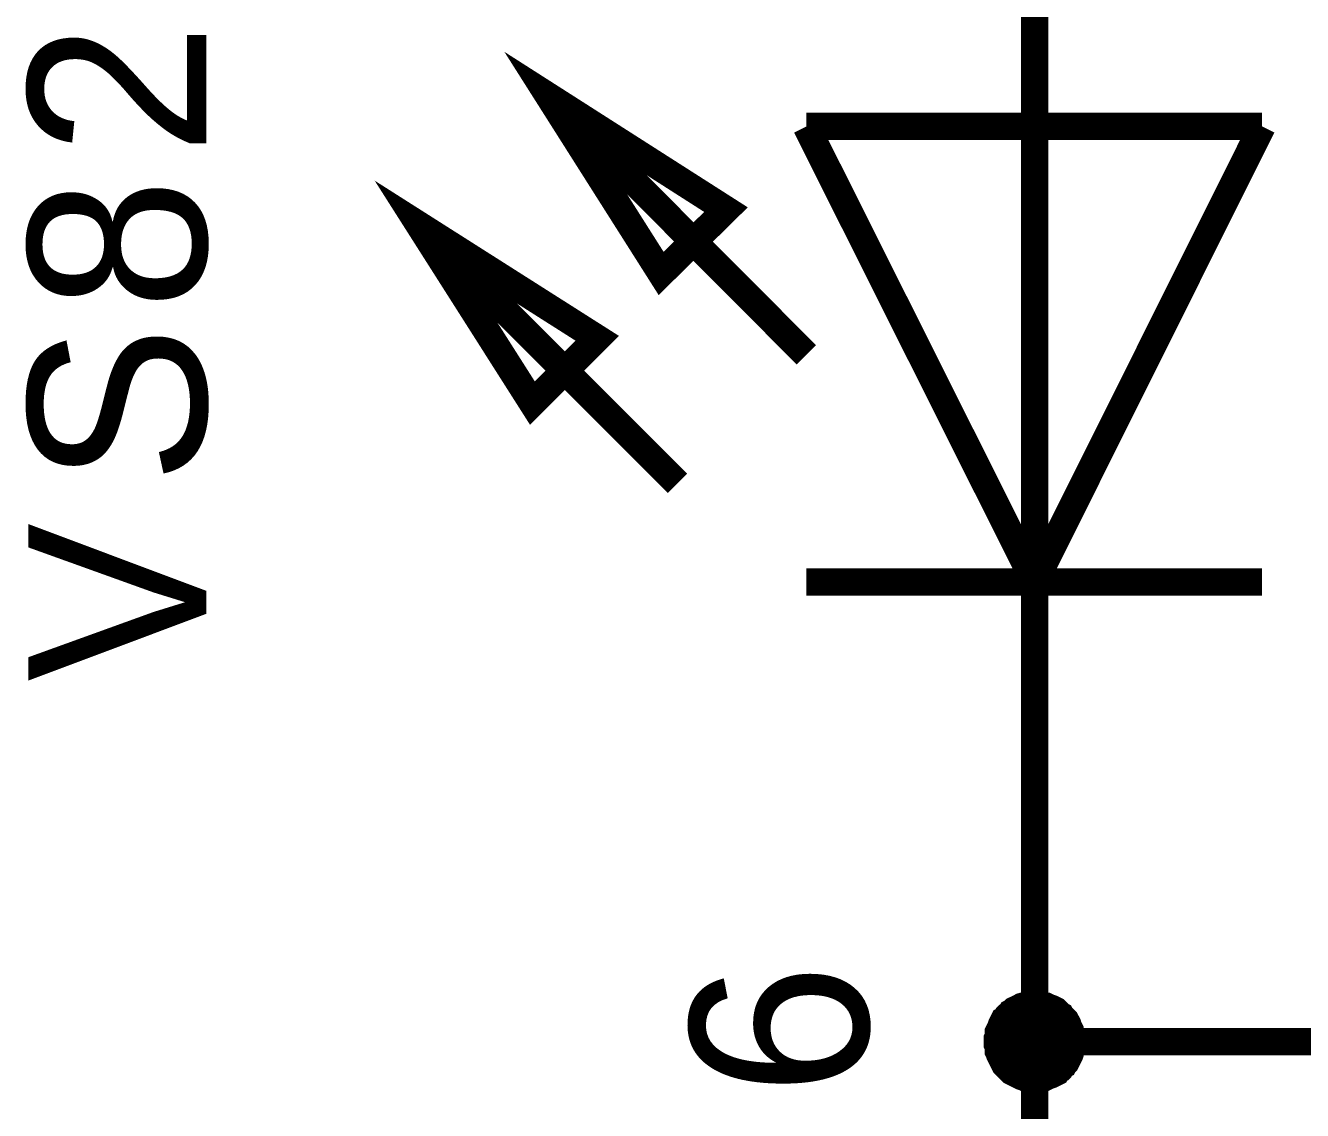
# Model space of a CAD drawing. Header units: millimetres. Extents: x 0 to 20.9, y 0 to 9.5.
# Drawn here: x 10.565 to 11.116, y 3.876 to 4.345 of the extents above; entities that cross this region are included whole.
import ezdxf

# ---------------------------------------------------------------- set-up
doc = ezdxf.new("R2010")
doc.units = ezdxf.units.MM
doc.header["$MEASUREMENT"] = 0
doc.layers.add('Sheet', color=255, linetype='Continuous')

msp = doc.modelspace()

# ---------------------------------------------------------------- linework, layer by layer
at = {"layer": 'Sheet'}
for points, const_width in [([(11.00029, 4.3014), (11.00029, 4.39997)], 0.0118), ([(10.90172, 4.20282), (10.79061, 4.31435)], 0.0118), ([(10.83907, 4.23791), (10.79061, 4.31435)], 0.0118), ([(10.86705, 4.26548), (10.79061, 4.31435)], 0.0118), ([(10.90172, 4.3014), (11.09845, 4.3014)], 0.0118), ([(10.90172, 4.3014), (11.00029, 4.10466)], 0.0118), ([(11.09845, 4.3014), (11.00029, 4.10466)], 0.0118), ([(11.00029, 4.10466), (11.00029, 4.3014)], 0.0118), ([(10.84617, 4.14727), (10.73464, 4.25879)], 0.0118), ([(10.8115, 4.20992), (10.73464, 4.25879)], 0.0118), ([(10.78351, 4.18194), (10.73464, 4.25879)], 0.0118), ([(10.90172, 4.10466), (11.09845, 4.10466)], 0.0118), ([(11.00029, 4.10466), (11.00029, 4.00609)], 0.0118), ([(11.00029, 3.90626), (11.00029, 4.00609)], 0.0118), ([(10.98025, 3.90626), (10.98025, 3.9071), (10.98025, 3.90835), (10.98066, 3.90918), (10.98066, 3.91044), (10.98066, 3.91127), (10.98108, 3.91211), (10.9815, 3.91294), (10.98192, 3.91378), (10.98233, 3.91503), (10.98275, 3.91587), (10.98317, 3.9167), (10.98359, 3.91754), (10.984, 3.91837), (10.98484, 3.91879), (10.98526, 3.91963), (10.98609, 3.92046), (10.98693, 3.92088), (10.98735, 3.92172), (10.98818, 3.92213), (10.98902, 3.92297), (10.98985, 3.92339), (10.99069, 3.9238), (10.99152, 3.92422), (10.99236, 3.92464), (10.99319, 3.92506), (10.99445, 3.92547), (10.99528, 3.92547), (10.99612, 3.92589), (10.99737, 3.92589), (10.99821, 3.92631), (10.99904, 3.92631), (11.00029, 3.92631)], 0.0039), ([(10.98025, 3.90626), (10.98025, 3.9071), (10.98025, 3.90835), (10.98066, 3.90918), (10.98066, 3.91044), (10.98066, 3.91127), (10.98108, 3.91211), (10.9815, 3.91294), (10.98192, 3.91378), (10.98233, 3.91503), (10.98275, 3.91587), (10.98317, 3.9167), (10.98359, 3.91754), (10.984, 3.91837), (10.98484, 3.91879), (10.98526, 3.91963), (10.98609, 3.92046), (10.98693, 3.92088), (10.98735, 3.92172), (10.98818, 3.92213), (10.98902, 3.92297), (10.98985, 3.92339), (10.99069, 3.9238), (10.99152, 3.92422), (10.99236, 3.92464), (10.99319, 3.92506), (10.99445, 3.92547), (10.99528, 3.92547), (10.99612, 3.92589), (10.99737, 3.92589), (10.99821, 3.92631), (10.99904, 3.92631), (11.00029, 3.92631)], 0.0039), ([(10.98025, 3.90626), (10.98025, 3.9071), (10.98025, 3.90835), (10.98066, 3.90918), (10.98066, 3.91044), (10.98066, 3.91127), (10.98108, 3.91211), (10.9815, 3.91294), (10.98192, 3.91378), (10.98233, 3.91503), (10.98275, 3.91587), (10.98317, 3.9167), (10.98359, 3.91754), (10.984, 3.91837), (10.98484, 3.91879), (10.98526, 3.91963), (10.98609, 3.92046), (10.98693, 3.92088), (10.98735, 3.92172), (10.98818, 3.92213), (10.98902, 3.92297), (10.98985, 3.92339), (10.99069, 3.9238), (10.99152, 3.92422), (10.99236, 3.92464), (10.99319, 3.92506), (10.99445, 3.92547), (10.99528, 3.92547), (10.99612, 3.92589), (10.99737, 3.92589), (10.99821, 3.92631), (10.99904, 3.92631), (11.00029, 3.92631)], 0.0039), ([(10.98025, 3.90626), (10.98025, 3.9071), (10.98025, 3.90835), (10.98066, 3.90918), (10.98066, 3.91044), (10.98066, 3.91127), (10.98108, 3.91211), (10.9815, 3.91294), (10.98192, 3.91378), (10.98233, 3.91503), (10.98275, 3.91587), (10.98317, 3.9167), (10.98359, 3.91754), (10.984, 3.91837), (10.98484, 3.91879), (10.98526, 3.91963), (10.98609, 3.92046), (10.98693, 3.92088), (10.98735, 3.92172), (10.98818, 3.92213), (10.98902, 3.92297), (10.98985, 3.92339), (10.99069, 3.9238), (10.99152, 3.92422), (10.99236, 3.92464), (10.99319, 3.92506), (10.99445, 3.92547), (10.99528, 3.92547), (10.99612, 3.92589), (10.99737, 3.92589), (10.99821, 3.92631), (10.99904, 3.92631), (11.00029, 3.92631)], 0.0039), ([(10.98025, 3.90626), (10.98025, 3.9071), (10.98025, 3.90835), (10.98066, 3.90918), (10.98066, 3.91044), (10.98066, 3.91127), (10.98108, 3.91211), (10.9815, 3.91294), (10.98192, 3.91378), (10.98233, 3.91503), (10.98275, 3.91587), (10.98317, 3.9167), (10.98359, 3.91754), (10.984, 3.91837), (10.98484, 3.91879), (10.98526, 3.91963), (10.98609, 3.92046), (10.98693, 3.92088), (10.98735, 3.92172), (10.98818, 3.92213), (10.98902, 3.92297), (10.98985, 3.92339), (10.99069, 3.9238), (10.99152, 3.92422), (10.99236, 3.92464), (10.99319, 3.92506), (10.99445, 3.92547), (10.99528, 3.92547), (10.99612, 3.92589), (10.99737, 3.92589), (10.99821, 3.92631), (10.99904, 3.92631), (11.00029, 3.92631)], 0.0039), ([(10.98025, 3.90626), (10.98025, 3.9071), (10.98025, 3.90835), (10.98066, 3.90918), (10.98066, 3.91044), (10.98066, 3.91127), (10.98108, 3.91211), (10.9815, 3.91294), (10.98192, 3.91378), (10.98233, 3.91503), (10.98275, 3.91587), (10.98317, 3.9167), (10.98359, 3.91754), (10.984, 3.91837), (10.98484, 3.91879), (10.98526, 3.91963), (10.98609, 3.92046), (10.98693, 3.92088), (10.98735, 3.92172), (10.98818, 3.92213), (10.98902, 3.92297), (10.98985, 3.92339), (10.99069, 3.9238), (10.99152, 3.92422), (10.99236, 3.92464), (10.99319, 3.92506), (10.99445, 3.92547), (10.99528, 3.92547), (10.99612, 3.92589), (10.99737, 3.92589), (10.99821, 3.92631), (10.99904, 3.92631), (11.00029, 3.92631)], 0.0039), ([(10.98025, 3.90626), (10.98025, 3.9071), (10.98025, 3.90835), (10.98066, 3.90918), (10.98066, 3.91044), (10.98066, 3.91127), (10.98108, 3.91211), (10.9815, 3.91294), (10.98192, 3.91378), (10.98233, 3.91503), (10.98275, 3.91587), (10.98317, 3.9167), (10.98359, 3.91754), (10.984, 3.91837), (10.98484, 3.91879), (10.98526, 3.91963), (10.98609, 3.92046), (10.98693, 3.92088), (10.98735, 3.92172), (10.98818, 3.92213), (10.98902, 3.92297), (10.98985, 3.92339), (10.99069, 3.9238), (10.99152, 3.92422), (10.99236, 3.92464), (10.99319, 3.92506), (10.99445, 3.92547), (10.99528, 3.92547), (10.99612, 3.92589), (10.99737, 3.92589), (10.99821, 3.92631), (10.99904, 3.92631), (11.00029, 3.92631)], 0.0039), ([(10.98025, 3.90626), (10.98025, 3.9071), (10.98025, 3.90835), (10.98066, 3.90918), (10.98066, 3.91044), (10.98066, 3.91127), (10.98108, 3.91211), (10.9815, 3.91294), (10.98192, 3.91378), (10.98233, 3.91503), (10.98275, 3.91587), (10.98317, 3.9167), (10.98359, 3.91754), (10.984, 3.91837), (10.98484, 3.91879), (10.98526, 3.91963), (10.98609, 3.92046), (10.98693, 3.92088), (10.98735, 3.92172), (10.98818, 3.92213), (10.98902, 3.92297), (10.98985, 3.92339), (10.99069, 3.9238), (10.99152, 3.92422), (10.99236, 3.92464), (10.99319, 3.92506), (10.99445, 3.92547), (10.99528, 3.92547), (10.99612, 3.92589), (10.99737, 3.92589), (10.99821, 3.92631), (10.99904, 3.92631), (11.00029, 3.92631)], 0.0039), ([(11.00029, 3.92631), (11.00029, 3.92631)], 0.0039), ([(11.00029, 3.92631), (11.00113, 3.92631), (11.00238, 3.92631), (11.00322, 3.92589), (11.00447, 3.92589), (11.00531, 3.92547), (11.00614, 3.92547), (11.00698, 3.92506), (11.00781, 3.92464), (11.00907, 3.92422), (11.0099, 3.9238), (11.01074, 3.92339), (11.01157, 3.92297), (11.01241, 3.92213), (11.01283, 3.92172), (11.01366, 3.92088), (11.0145, 3.92046), (11.01491, 3.91963), (11.01575, 3.91879), (11.01617, 3.91837), (11.017, 3.91754), (11.01742, 3.9167), (11.01784, 3.91587), (11.01826, 3.91503), (11.01867, 3.91378), (11.01909, 3.91294), (11.01951, 3.91211), (11.01951, 3.91127), (11.01993, 3.91044), (11.01993, 3.90918), (11.02034, 3.90835), (11.02034, 3.9071), (11.02034, 3.90626)], 0.0039), ([(11.00029, 3.92631), (11.00029, 3.92631)], 0.0039), ([(11.00029, 3.92631), (11.00113, 3.92631), (11.00238, 3.92631), (11.00322, 3.92589), (11.00447, 3.92589), (11.00531, 3.92547), (11.00614, 3.92547), (11.00698, 3.92506), (11.00781, 3.92464), (11.00907, 3.92422), (11.0099, 3.9238), (11.01074, 3.92339), (11.01157, 3.92297), (11.01241, 3.92213), (11.01283, 3.92172), (11.01366, 3.92088), (11.0145, 3.92046), (11.01491, 3.91963), (11.01575, 3.91879), (11.01617, 3.91837), (11.017, 3.91754), (11.01742, 3.9167), (11.01784, 3.91587), (11.01826, 3.91503), (11.01867, 3.91378), (11.01909, 3.91294), (11.01951, 3.91211), (11.01951, 3.91127), (11.01993, 3.91044), (11.01993, 3.90918), (11.02034, 3.90835), (11.02034, 3.9071), (11.02034, 3.90626)], 0.0039), ([(11.00029, 3.92631), (11.00029, 3.92631)], 0.0039), ([(11.00029, 3.92631), (11.00113, 3.92631), (11.00238, 3.92631), (11.00322, 3.92589), (11.00447, 3.92589), (11.00531, 3.92547), (11.00614, 3.92547), (11.00698, 3.92506), (11.00781, 3.92464), (11.00907, 3.92422), (11.0099, 3.9238), (11.01074, 3.92339), (11.01157, 3.92297), (11.01241, 3.92213), (11.01283, 3.92172), (11.01366, 3.92088), (11.0145, 3.92046), (11.01491, 3.91963), (11.01575, 3.91879), (11.01617, 3.91837), (11.017, 3.91754), (11.01742, 3.9167), (11.01784, 3.91587), (11.01826, 3.91503), (11.01867, 3.91378), (11.01909, 3.91294), (11.01951, 3.91211), (11.01951, 3.91127), (11.01993, 3.91044), (11.01993, 3.90918), (11.02034, 3.90835), (11.02034, 3.9071), (11.02034, 3.90626)], 0.0039), ([(11.00029, 3.92631), (11.00029, 3.92631)], 0.0039), ([(11.00029, 3.92631), (11.00113, 3.92631), (11.00238, 3.92631), (11.00322, 3.92589), (11.00447, 3.92589), (11.00531, 3.92547), (11.00614, 3.92547), (11.00698, 3.92506), (11.00781, 3.92464), (11.00907, 3.92422), (11.0099, 3.9238), (11.01074, 3.92339), (11.01157, 3.92297), (11.01241, 3.92213), (11.01283, 3.92172), (11.01366, 3.92088), (11.0145, 3.92046), (11.01491, 3.91963), (11.01575, 3.91879), (11.01617, 3.91837), (11.017, 3.91754), (11.01742, 3.9167), (11.01784, 3.91587), (11.01826, 3.91503), (11.01867, 3.91378), (11.01909, 3.91294), (11.01951, 3.91211), (11.01951, 3.91127), (11.01993, 3.91044), (11.01993, 3.90918), (11.02034, 3.90835), (11.02034, 3.9071), (11.02034, 3.90626)], 0.0039), ([(11.00029, 3.92631), (11.00029, 3.92631)], 0.0039), ([(11.00029, 3.92631), (11.00113, 3.92631), (11.00238, 3.92631), (11.00322, 3.92589), (11.00447, 3.92589), (11.00531, 3.92547), (11.00614, 3.92547), (11.00698, 3.92506), (11.00781, 3.92464), (11.00907, 3.92422), (11.0099, 3.9238), (11.01074, 3.92339), (11.01157, 3.92297), (11.01241, 3.92213), (11.01283, 3.92172), (11.01366, 3.92088), (11.0145, 3.92046), (11.01491, 3.91963), (11.01575, 3.91879), (11.01617, 3.91837), (11.017, 3.91754), (11.01742, 3.9167), (11.01784, 3.91587), (11.01826, 3.91503), (11.01867, 3.91378), (11.01909, 3.91294), (11.01951, 3.91211), (11.01951, 3.91127), (11.01993, 3.91044), (11.01993, 3.90918), (11.02034, 3.90835), (11.02034, 3.9071), (11.02034, 3.90626)], 0.0039), ([(11.00029, 3.92631), (11.00029, 3.92631)], 0.0039), ([(11.00029, 3.92631), (11.00113, 3.92631), (11.00238, 3.92631), (11.00322, 3.92589), (11.00447, 3.92589), (11.00531, 3.92547), (11.00614, 3.92547), (11.00698, 3.92506), (11.00781, 3.92464), (11.00907, 3.92422), (11.0099, 3.9238), (11.01074, 3.92339), (11.01157, 3.92297), (11.01241, 3.92213), (11.01283, 3.92172), (11.01366, 3.92088), (11.0145, 3.92046), (11.01491, 3.91963), (11.01575, 3.91879), (11.01617, 3.91837), (11.017, 3.91754), (11.01742, 3.9167), (11.01784, 3.91587), (11.01826, 3.91503), (11.01867, 3.91378), (11.01909, 3.91294), (11.01951, 3.91211), (11.01951, 3.91127), (11.01993, 3.91044), (11.01993, 3.90918), (11.02034, 3.90835), (11.02034, 3.9071), (11.02034, 3.90626)], 0.0039), ([(11.00029, 3.92631), (11.00029, 3.92631)], 0.0039), ([(11.00029, 3.92631), (11.00113, 3.92631), (11.00238, 3.92631), (11.00322, 3.92589), (11.00447, 3.92589), (11.00531, 3.92547), (11.00614, 3.92547), (11.00698, 3.92506), (11.00781, 3.92464), (11.00907, 3.92422), (11.0099, 3.9238), (11.01074, 3.92339), (11.01157, 3.92297), (11.01241, 3.92213), (11.01283, 3.92172), (11.01366, 3.92088), (11.0145, 3.92046), (11.01491, 3.91963), (11.01575, 3.91879), (11.01617, 3.91837), (11.017, 3.91754), (11.01742, 3.9167), (11.01784, 3.91587), (11.01826, 3.91503), (11.01867, 3.91378), (11.01909, 3.91294), (11.01951, 3.91211), (11.01951, 3.91127), (11.01993, 3.91044), (11.01993, 3.90918), (11.02034, 3.90835), (11.02034, 3.9071), (11.02034, 3.90626)], 0.0039), ([(11.00029, 3.92631), (11.00029, 3.92631)], 0.0039), ([(11.00029, 3.92631), (11.00113, 3.92631), (11.00238, 3.92631), (11.00322, 3.92589), (11.00447, 3.92589), (11.00531, 3.92547), (11.00614, 3.92547), (11.00698, 3.92506), (11.00781, 3.92464), (11.00907, 3.92422), (11.0099, 3.9238), (11.01074, 3.92339), (11.01157, 3.92297), (11.01241, 3.92213), (11.01283, 3.92172), (11.01366, 3.92088), (11.0145, 3.92046), (11.01491, 3.91963), (11.01575, 3.91879), (11.01617, 3.91837), (11.017, 3.91754), (11.01742, 3.9167), (11.01784, 3.91587), (11.01826, 3.91503), (11.01867, 3.91378), (11.01909, 3.91294), (11.01951, 3.91211), (11.01951, 3.91127), (11.01993, 3.91044), (11.01993, 3.90918), (11.02034, 3.90835), (11.02034, 3.9071), (11.02034, 3.90626)], 0.0039), ([(11.00029, 3.88621), (10.99904, 3.88621), (10.99821, 3.88621), (10.99737, 3.88663), (10.99612, 3.88663), (10.99528, 3.88663), (10.99445, 3.88705), (10.99319, 3.88746), (10.99236, 3.88788), (10.99152, 3.8883), (10.99069, 3.88872), (10.98985, 3.88914), (10.98902, 3.88955), (10.98818, 3.88997), (10.98735, 3.89081), (10.98693, 3.89122), (10.98609, 3.89206), (10.98526, 3.89289), (10.98484, 3.89331), (10.984, 3.89415), (10.98359, 3.89498), (10.98317, 3.89582), (10.98275, 3.89665), (10.98233, 3.89749), (10.98192, 3.89832), (10.9815, 3.89916), (10.98108, 3.90041), (10.98066, 3.90125), (10.98066, 3.90208), (10.98066, 3.90334), (10.98025, 3.90417), (10.98025, 3.90501), (10.98025, 3.90626)], 0.0039), ([(10.98025, 3.90626), (10.98025, 3.90626)], 0.0039), ([(11.00029, 3.88621), (10.99904, 3.88621), (10.99821, 3.88621), (10.99737, 3.88663), (10.99612, 3.88663), (10.99528, 3.88663), (10.99445, 3.88705), (10.99319, 3.88746), (10.99236, 3.88788), (10.99152, 3.8883), (10.99069, 3.88872), (10.98985, 3.88914), (10.98902, 3.88955), (10.98818, 3.88997), (10.98735, 3.89081), (10.98693, 3.89122), (10.98609, 3.89206), (10.98526, 3.89289), (10.98484, 3.89331), (10.984, 3.89415), (10.98359, 3.89498), (10.98317, 3.89582), (10.98275, 3.89665), (10.98233, 3.89749), (10.98192, 3.89832), (10.9815, 3.89916), (10.98108, 3.90041), (10.98066, 3.90125), (10.98066, 3.90208), (10.98066, 3.90334), (10.98025, 3.90417), (10.98025, 3.90501), (10.98025, 3.90626)], 0.0039), ([(10.98025, 3.90626), (10.98025, 3.90626)], 0.0039), ([(11.00029, 3.88621), (10.99904, 3.88621), (10.99821, 3.88621), (10.99737, 3.88663), (10.99612, 3.88663), (10.99528, 3.88663), (10.99445, 3.88705), (10.99319, 3.88746), (10.99236, 3.88788), (10.99152, 3.8883), (10.99069, 3.88872), (10.98985, 3.88914), (10.98902, 3.88955), (10.98818, 3.88997), (10.98735, 3.89081), (10.98693, 3.89122), (10.98609, 3.89206), (10.98526, 3.89289), (10.98484, 3.89331), (10.984, 3.89415), (10.98359, 3.89498), (10.98317, 3.89582), (10.98275, 3.89665), (10.98233, 3.89749), (10.98192, 3.89832), (10.9815, 3.89916), (10.98108, 3.90041), (10.98066, 3.90125), (10.98066, 3.90208), (10.98066, 3.90334), (10.98025, 3.90417), (10.98025, 3.90501), (10.98025, 3.90626)], 0.0039), ([(10.98025, 3.90626), (10.98025, 3.90626)], 0.0039), ([(11.00029, 3.88621), (10.99904, 3.88621), (10.99821, 3.88621), (10.99737, 3.88663), (10.99612, 3.88663), (10.99528, 3.88663), (10.99445, 3.88705), (10.99319, 3.88746), (10.99236, 3.88788), (10.99152, 3.8883), (10.99069, 3.88872), (10.98985, 3.88914), (10.98902, 3.88955), (10.98818, 3.88997), (10.98735, 3.89081), (10.98693, 3.89122), (10.98609, 3.89206), (10.98526, 3.89289), (10.98484, 3.89331), (10.984, 3.89415), (10.98359, 3.89498), (10.98317, 3.89582), (10.98275, 3.89665), (10.98233, 3.89749), (10.98192, 3.89832), (10.9815, 3.89916), (10.98108, 3.90041), (10.98066, 3.90125), (10.98066, 3.90208), (10.98066, 3.90334), (10.98025, 3.90417), (10.98025, 3.90501), (10.98025, 3.90626)], 0.0039), ([(10.98025, 3.90626), (10.98025, 3.90626)], 0.0039), ([(11.00029, 3.88621), (10.99904, 3.88621), (10.99821, 3.88621), (10.99737, 3.88663), (10.99612, 3.88663), (10.99528, 3.88663), (10.99445, 3.88705), (10.99319, 3.88746), (10.99236, 3.88788), (10.99152, 3.8883), (10.99069, 3.88872), (10.98985, 3.88914), (10.98902, 3.88955), (10.98818, 3.88997), (10.98735, 3.89081), (10.98693, 3.89122), (10.98609, 3.89206), (10.98526, 3.89289), (10.98484, 3.89331), (10.984, 3.89415), (10.98359, 3.89498), (10.98317, 3.89582), (10.98275, 3.89665), (10.98233, 3.89749), (10.98192, 3.89832), (10.9815, 3.89916), (10.98108, 3.90041), (10.98066, 3.90125), (10.98066, 3.90208), (10.98066, 3.90334), (10.98025, 3.90417), (10.98025, 3.90501), (10.98025, 3.90626)], 0.0039), ([(10.98025, 3.90626), (10.98025, 3.90626)], 0.0039), ([(11.00029, 3.88621), (10.99904, 3.88621), (10.99821, 3.88621), (10.99737, 3.88663), (10.99612, 3.88663), (10.99528, 3.88663), (10.99445, 3.88705), (10.99319, 3.88746), (10.99236, 3.88788), (10.99152, 3.8883), (10.99069, 3.88872), (10.98985, 3.88914), (10.98902, 3.88955), (10.98818, 3.88997), (10.98735, 3.89081), (10.98693, 3.89122), (10.98609, 3.89206), (10.98526, 3.89289), (10.98484, 3.89331), (10.984, 3.89415), (10.98359, 3.89498), (10.98317, 3.89582), (10.98275, 3.89665), (10.98233, 3.89749), (10.98192, 3.89832), (10.9815, 3.89916), (10.98108, 3.90041), (10.98066, 3.90125), (10.98066, 3.90208), (10.98066, 3.90334), (10.98025, 3.90417), (10.98025, 3.90501), (10.98025, 3.90626)], 0.0039), ([(10.98025, 3.90626), (10.98025, 3.90626)], 0.0039), ([(11.00029, 3.88621), (10.99904, 3.88621), (10.99821, 3.88621), (10.99737, 3.88663), (10.99612, 3.88663), (10.99528, 3.88663), (10.99445, 3.88705), (10.99319, 3.88746), (10.99236, 3.88788), (10.99152, 3.8883), (10.99069, 3.88872), (10.98985, 3.88914), (10.98902, 3.88955), (10.98818, 3.88997), (10.98735, 3.89081), (10.98693, 3.89122), (10.98609, 3.89206), (10.98526, 3.89289), (10.98484, 3.89331), (10.984, 3.89415), (10.98359, 3.89498), (10.98317, 3.89582), (10.98275, 3.89665), (10.98233, 3.89749), (10.98192, 3.89832), (10.9815, 3.89916), (10.98108, 3.90041), (10.98066, 3.90125), (10.98066, 3.90208), (10.98066, 3.90334), (10.98025, 3.90417), (10.98025, 3.90501), (10.98025, 3.90626)], 0.0039), ([(10.98025, 3.90626), (10.98025, 3.90626)], 0.0039), ([(11.00029, 3.88621), (10.99904, 3.88621), (10.99821, 3.88621), (10.99737, 3.88663), (10.99612, 3.88663), (10.99528, 3.88663), (10.99445, 3.88705), (10.99319, 3.88746), (10.99236, 3.88788), (10.99152, 3.8883), (10.99069, 3.88872), (10.98985, 3.88914), (10.98902, 3.88955), (10.98818, 3.88997), (10.98735, 3.89081), (10.98693, 3.89122), (10.98609, 3.89206), (10.98526, 3.89289), (10.98484, 3.89331), (10.984, 3.89415), (10.98359, 3.89498), (10.98317, 3.89582), (10.98275, 3.89665), (10.98233, 3.89749), (10.98192, 3.89832), (10.9815, 3.89916), (10.98108, 3.90041), (10.98066, 3.90125), (10.98066, 3.90208), (10.98066, 3.90334), (10.98025, 3.90417), (10.98025, 3.90501), (10.98025, 3.90626)], 0.0039), ([(10.98025, 3.90626), (10.98025, 3.90626)], 0.0039), ([(11.40002, 3.79975), (11.40002, 3.90626), (11.00029, 3.90626), (11.00029, 3.79975)], 0.0118), ([(11.02034, 3.90626), (11.02034, 3.90501), (11.02034, 3.90417), (11.01993, 3.90334), (11.01993, 3.90208), (11.01951, 3.90125), (11.01951, 3.90041), (11.01909, 3.89916), (11.01867, 3.89832), (11.01826, 3.89749), (11.01784, 3.89665), (11.01742, 3.89582), (11.017, 3.89498), (11.01617, 3.89415), (11.01575, 3.89331), (11.01491, 3.89289), (11.0145, 3.89206), (11.01366, 3.89122), (11.01283, 3.89081), (11.01241, 3.88997), (11.01157, 3.88955), (11.01074, 3.88914), (11.0099, 3.88872), (11.00907, 3.8883), (11.00781, 3.88788), (11.00698, 3.88746), (11.00614, 3.88705), (11.00531, 3.88663), (11.00447, 3.88663), (11.00322, 3.88663), (11.00238, 3.88621), (11.00113, 3.88621), (11.00029, 3.88621)], 0.0039), ([(11.02034, 3.90626), (11.02034, 3.90501), (11.02034, 3.90417), (11.01993, 3.90334), (11.01993, 3.90208), (11.01951, 3.90125), (11.01951, 3.90041), (11.01909, 3.89916), (11.01867, 3.89832), (11.01826, 3.89749), (11.01784, 3.89665), (11.01742, 3.89582), (11.017, 3.89498), (11.01617, 3.89415), (11.01575, 3.89331), (11.01491, 3.89289), (11.0145, 3.89206), (11.01366, 3.89122), (11.01283, 3.89081), (11.01241, 3.88997), (11.01157, 3.88955), (11.01074, 3.88914), (11.0099, 3.88872), (11.00907, 3.8883), (11.00781, 3.88788), (11.00698, 3.88746), (11.00614, 3.88705), (11.00531, 3.88663), (11.00447, 3.88663), (11.00322, 3.88663), (11.00238, 3.88621), (11.00113, 3.88621), (11.00029, 3.88621)], 0.0039), ([(11.02034, 3.90626), (11.02034, 3.90501), (11.02034, 3.90417), (11.01993, 3.90334), (11.01993, 3.90208), (11.01951, 3.90125), (11.01951, 3.90041), (11.01909, 3.89916), (11.01867, 3.89832), (11.01826, 3.89749), (11.01784, 3.89665), (11.01742, 3.89582), (11.017, 3.89498), (11.01617, 3.89415), (11.01575, 3.89331), (11.01491, 3.89289), (11.0145, 3.89206), (11.01366, 3.89122), (11.01283, 3.89081), (11.01241, 3.88997), (11.01157, 3.88955), (11.01074, 3.88914), (11.0099, 3.88872), (11.00907, 3.8883), (11.00781, 3.88788), (11.00698, 3.88746), (11.00614, 3.88705), (11.00531, 3.88663), (11.00447, 3.88663), (11.00322, 3.88663), (11.00238, 3.88621), (11.00113, 3.88621), (11.00029, 3.88621)], 0.0039), ([(11.02034, 3.90626), (11.02034, 3.90501), (11.02034, 3.90417), (11.01993, 3.90334), (11.01993, 3.90208), (11.01951, 3.90125), (11.01951, 3.90041), (11.01909, 3.89916), (11.01867, 3.89832), (11.01826, 3.89749), (11.01784, 3.89665), (11.01742, 3.89582), (11.017, 3.89498), (11.01617, 3.89415), (11.01575, 3.89331), (11.01491, 3.89289), (11.0145, 3.89206), (11.01366, 3.89122), (11.01283, 3.89081), (11.01241, 3.88997), (11.01157, 3.88955), (11.01074, 3.88914), (11.0099, 3.88872), (11.00907, 3.8883), (11.00781, 3.88788), (11.00698, 3.88746), (11.00614, 3.88705), (11.00531, 3.88663), (11.00447, 3.88663), (11.00322, 3.88663), (11.00238, 3.88621), (11.00113, 3.88621), (11.00029, 3.88621)], 0.0039), ([(11.02034, 3.90626), (11.02034, 3.90501), (11.02034, 3.90417), (11.01993, 3.90334), (11.01993, 3.90208), (11.01951, 3.90125), (11.01951, 3.90041), (11.01909, 3.89916), (11.01867, 3.89832), (11.01826, 3.89749), (11.01784, 3.89665), (11.01742, 3.89582), (11.017, 3.89498), (11.01617, 3.89415), (11.01575, 3.89331), (11.01491, 3.89289), (11.0145, 3.89206), (11.01366, 3.89122), (11.01283, 3.89081), (11.01241, 3.88997), (11.01157, 3.88955), (11.01074, 3.88914), (11.0099, 3.88872), (11.00907, 3.8883), (11.00781, 3.88788), (11.00698, 3.88746), (11.00614, 3.88705), (11.00531, 3.88663), (11.00447, 3.88663), (11.00322, 3.88663), (11.00238, 3.88621), (11.00113, 3.88621), (11.00029, 3.88621)], 0.0039), ([(11.02034, 3.90626), (11.02034, 3.90501), (11.02034, 3.90417), (11.01993, 3.90334), (11.01993, 3.90208), (11.01951, 3.90125), (11.01951, 3.90041), (11.01909, 3.89916), (11.01867, 3.89832), (11.01826, 3.89749), (11.01784, 3.89665), (11.01742, 3.89582), (11.017, 3.89498), (11.01617, 3.89415), (11.01575, 3.89331), (11.01491, 3.89289), (11.0145, 3.89206), (11.01366, 3.89122), (11.01283, 3.89081), (11.01241, 3.88997), (11.01157, 3.88955), (11.01074, 3.88914), (11.0099, 3.88872), (11.00907, 3.8883), (11.00781, 3.88788), (11.00698, 3.88746), (11.00614, 3.88705), (11.00531, 3.88663), (11.00447, 3.88663), (11.00322, 3.88663), (11.00238, 3.88621), (11.00113, 3.88621), (11.00029, 3.88621)], 0.0039), ([(11.02034, 3.90626), (11.02034, 3.90501), (11.02034, 3.90417), (11.01993, 3.90334), (11.01993, 3.90208), (11.01951, 3.90125), (11.01951, 3.90041), (11.01909, 3.89916), (11.01867, 3.89832), (11.01826, 3.89749), (11.01784, 3.89665), (11.01742, 3.89582), (11.017, 3.89498), (11.01617, 3.89415), (11.01575, 3.89331), (11.01491, 3.89289), (11.0145, 3.89206), (11.01366, 3.89122), (11.01283, 3.89081), (11.01241, 3.88997), (11.01157, 3.88955), (11.01074, 3.88914), (11.0099, 3.88872), (11.00907, 3.8883), (11.00781, 3.88788), (11.00698, 3.88746), (11.00614, 3.88705), (11.00531, 3.88663), (11.00447, 3.88663), (11.00322, 3.88663), (11.00238, 3.88621), (11.00113, 3.88621), (11.00029, 3.88621)], 0.0039), ([(11.02034, 3.90626), (11.02034, 3.90501), (11.02034, 3.90417), (11.01993, 3.90334), (11.01993, 3.90208), (11.01951, 3.90125), (11.01951, 3.90041), (11.01909, 3.89916), (11.01867, 3.89832), (11.01826, 3.89749), (11.01784, 3.89665), (11.01742, 3.89582), (11.017, 3.89498), (11.01617, 3.89415), (11.01575, 3.89331), (11.01491, 3.89289), (11.0145, 3.89206), (11.01366, 3.89122), (11.01283, 3.89081), (11.01241, 3.88997), (11.01157, 3.88955), (11.01074, 3.88914), (11.0099, 3.88872), (11.00907, 3.8883), (11.00781, 3.88788), (11.00698, 3.88746), (11.00614, 3.88705), (11.00531, 3.88663), (11.00447, 3.88663), (11.00322, 3.88663), (11.00238, 3.88621), (11.00113, 3.88621), (11.00029, 3.88621)], 0.0039), ([(11.02034, 3.90626), (11.02034, 3.90626), (11.02034, 3.90626), (11.02034, 3.90626), (11.02034, 3.90626), (11.02034, 3.90626), (11.02034, 3.90626), (11.02034, 3.90626), (11.02034, 3.90626), (11.02034, 3.90626), (11.02034, 3.90626), (11.02034, 3.90626), (11.02034, 3.90626), (11.02034, 3.90626), (11.02034, 3.90626), (11.02034, 3.90626), (11.02034, 3.90626), (11.02034, 3.90626), (11.02034, 3.90626), (11.02034, 3.90626), (11.02034, 3.90626), (11.02034, 3.90626), (11.02034, 3.90626), (11.02034, 3.90626), (11.02034, 3.90626), (11.02034, 3.90626), (11.02034, 3.90626), (11.02034, 3.90626), (11.02034, 3.90626), (11.02034, 3.90626), (11.02034, 3.90626), (11.02034, 3.90626), (11.02034, 3.90626)], 0.0039), ([(11.02034, 3.90626), (11.02034, 3.90626)], 0.0039), ([(11.02034, 3.90626), (11.02034, 3.90626), (11.02034, 3.90626), (11.02034, 3.90626), (11.02034, 3.90626), (11.02034, 3.90626), (11.02034, 3.90626), (11.02034, 3.90626), (11.02034, 3.90626), (11.02034, 3.90626), (11.02034, 3.90626), (11.02034, 3.90626), (11.02034, 3.90626), (11.02034, 3.90626), (11.02034, 3.90626), (11.02034, 3.90626), (11.02034, 3.90626), (11.02034, 3.90626), (11.02034, 3.90626), (11.02034, 3.90626), (11.02034, 3.90626), (11.02034, 3.90626), (11.02034, 3.90626), (11.02034, 3.90626), (11.02034, 3.90626), (11.02034, 3.90626), (11.02034, 3.90626), (11.02034, 3.90626), (11.02034, 3.90626), (11.02034, 3.90626), (11.02034, 3.90626), (11.02034, 3.90626), (11.02034, 3.90626)], 0.0039), ([(11.02034, 3.90626), (11.02034, 3.90626)], 0.0039), ([(11.02034, 3.90626), (11.02034, 3.90626), (11.02034, 3.90626), (11.02034, 3.90626), (11.02034, 3.90626), (11.02034, 3.90626), (11.02034, 3.90626), (11.02034, 3.90626), (11.02034, 3.90626), (11.02034, 3.90626), (11.02034, 3.90626), (11.02034, 3.90626), (11.02034, 3.90626), (11.02034, 3.90626), (11.02034, 3.90626), (11.02034, 3.90626), (11.02034, 3.90626), (11.02034, 3.90626), (11.02034, 3.90626), (11.02034, 3.90626), (11.02034, 3.90626), (11.02034, 3.90626), (11.02034, 3.90626), (11.02034, 3.90626), (11.02034, 3.90626), (11.02034, 3.90626), (11.02034, 3.90626), (11.02034, 3.90626), (11.02034, 3.90626), (11.02034, 3.90626), (11.02034, 3.90626), (11.02034, 3.90626), (11.02034, 3.90626)], 0.0039), ([(11.02034, 3.90626), (11.02034, 3.90626)], 0.0039), ([(11.02034, 3.90626), (11.02034, 3.90626), (11.02034, 3.90626), (11.02034, 3.90626), (11.02034, 3.90626), (11.02034, 3.90626), (11.02034, 3.90626), (11.02034, 3.90626), (11.02034, 3.90626), (11.02034, 3.90626), (11.02034, 3.90626), (11.02034, 3.90626), (11.02034, 3.90626), (11.02034, 3.90626), (11.02034, 3.90626), (11.02034, 3.90626), (11.02034, 3.90626), (11.02034, 3.90626), (11.02034, 3.90626), (11.02034, 3.90626), (11.02034, 3.90626), (11.02034, 3.90626), (11.02034, 3.90626), (11.02034, 3.90626), (11.02034, 3.90626), (11.02034, 3.90626), (11.02034, 3.90626), (11.02034, 3.90626), (11.02034, 3.90626), (11.02034, 3.90626), (11.02034, 3.90626), (11.02034, 3.90626), (11.02034, 3.90626)], 0.0039), ([(11.02034, 3.90626), (11.02034, 3.90626)], 0.0039), ([(11.02034, 3.90626), (11.02034, 3.90626), (11.02034, 3.90626), (11.02034, 3.90626), (11.02034, 3.90626), (11.02034, 3.90626), (11.02034, 3.90626), (11.02034, 3.90626), (11.02034, 3.90626), (11.02034, 3.90626), (11.02034, 3.90626), (11.02034, 3.90626), (11.02034, 3.90626), (11.02034, 3.90626), (11.02034, 3.90626), (11.02034, 3.90626), (11.02034, 3.90626), (11.02034, 3.90626), (11.02034, 3.90626), (11.02034, 3.90626), (11.02034, 3.90626), (11.02034, 3.90626), (11.02034, 3.90626), (11.02034, 3.90626), (11.02034, 3.90626), (11.02034, 3.90626), (11.02034, 3.90626), (11.02034, 3.90626), (11.02034, 3.90626), (11.02034, 3.90626), (11.02034, 3.90626), (11.02034, 3.90626), (11.02034, 3.90626)], 0.0039), ([(11.02034, 3.90626), (11.02034, 3.90626)], 0.0039), ([(11.02034, 3.90626), (11.02034, 3.90626), (11.02034, 3.90626), (11.02034, 3.90626), (11.02034, 3.90626), (11.02034, 3.90626), (11.02034, 3.90626), (11.02034, 3.90626), (11.02034, 3.90626), (11.02034, 3.90626), (11.02034, 3.90626), (11.02034, 3.90626), (11.02034, 3.90626), (11.02034, 3.90626), (11.02034, 3.90626), (11.02034, 3.90626), (11.02034, 3.90626), (11.02034, 3.90626), (11.02034, 3.90626), (11.02034, 3.90626), (11.02034, 3.90626), (11.02034, 3.90626), (11.02034, 3.90626), (11.02034, 3.90626), (11.02034, 3.90626), (11.02034, 3.90626), (11.02034, 3.90626), (11.02034, 3.90626), (11.02034, 3.90626), (11.02034, 3.90626), (11.02034, 3.90626), (11.02034, 3.90626), (11.02034, 3.90626)], 0.0039), ([(11.02034, 3.90626), (11.02034, 3.90626)], 0.0039), ([(11.02034, 3.90626), (11.02034, 3.90626), (11.02034, 3.90626), (11.02034, 3.90626), (11.02034, 3.90626), (11.02034, 3.90626), (11.02034, 3.90626), (11.02034, 3.90626), (11.02034, 3.90626), (11.02034, 3.90626), (11.02034, 3.90626), (11.02034, 3.90626), (11.02034, 3.90626), (11.02034, 3.90626), (11.02034, 3.90626), (11.02034, 3.90626), (11.02034, 3.90626), (11.02034, 3.90626), (11.02034, 3.90626), (11.02034, 3.90626), (11.02034, 3.90626), (11.02034, 3.90626), (11.02034, 3.90626), (11.02034, 3.90626), (11.02034, 3.90626), (11.02034, 3.90626), (11.02034, 3.90626), (11.02034, 3.90626), (11.02034, 3.90626), (11.02034, 3.90626), (11.02034, 3.90626), (11.02034, 3.90626), (11.02034, 3.90626)], 0.0039), ([(11.02034, 3.90626), (11.02034, 3.90626)], 0.0039), ([(11.02034, 3.90626), (11.02034, 3.90626), (11.02034, 3.90626), (11.02034, 3.90626), (11.02034, 3.90626), (11.02034, 3.90626), (11.02034, 3.90626), (11.02034, 3.90626), (11.02034, 3.90626), (11.02034, 3.90626), (11.02034, 3.90626), (11.02034, 3.90626), (11.02034, 3.90626), (11.02034, 3.90626), (11.02034, 3.90626), (11.02034, 3.90626), (11.02034, 3.90626), (11.02034, 3.90626), (11.02034, 3.90626), (11.02034, 3.90626), (11.02034, 3.90626), (11.02034, 3.90626), (11.02034, 3.90626), (11.02034, 3.90626), (11.02034, 3.90626), (11.02034, 3.90626), (11.02034, 3.90626), (11.02034, 3.90626), (11.02034, 3.90626), (11.02034, 3.90626), (11.02034, 3.90626), (11.02034, 3.90626), (11.02034, 3.90626)], 0.0039), ([(11.02034, 3.90626), (11.02034, 3.90626)], 0.0039)]:
    msp.add_lwpolyline(points, dxfattribs=dict(at, const_width=const_width))
for points, const_width in [([(10.79061, 4.31435), (10.83907, 4.23791), (10.86705, 4.26548), (10.79061, 4.31435)], 0.0118), ([(10.79061, 4.31435), (10.83907, 4.23791), (10.86705, 4.26548), (10.79061, 4.31435)], 0.0039), ([(10.73464, 4.25879), (10.78351, 4.18194), (10.8115, 4.20992), (10.73464, 4.25879)], 0.0118), ([(10.73464, 4.25879), (10.78351, 4.18194), (10.8115, 4.20992), (10.73464, 4.25879)], 0.0039)]:
    msp.add_lwpolyline(points, close=True, dxfattribs=dict(at, const_width=const_width))
at = {"layer": 'Sheet', "const_width": 0.02}
msp.add_lwpolyline([(10.99, 3.9063, 1), (11.01, 3.9063, 1)], format="xyb", close=True, dxfattribs=at)

# ---------------------------------------------------------------- texts
at = {"layer": 'Sheet'}
for s, p in [('2', (10.64275, 4.28887)), ('8', (10.64275, 4.22204)), ('S', (10.64275, 4.14685)), ('V', (10.64275, 4.06164)), ('6', (10.92845, 3.88287))]:
    msp.add_text(s, height=0.07686, rotation=90, dxfattribs=at).set_placement(p)

doc.saveas('drawing.dxf')
